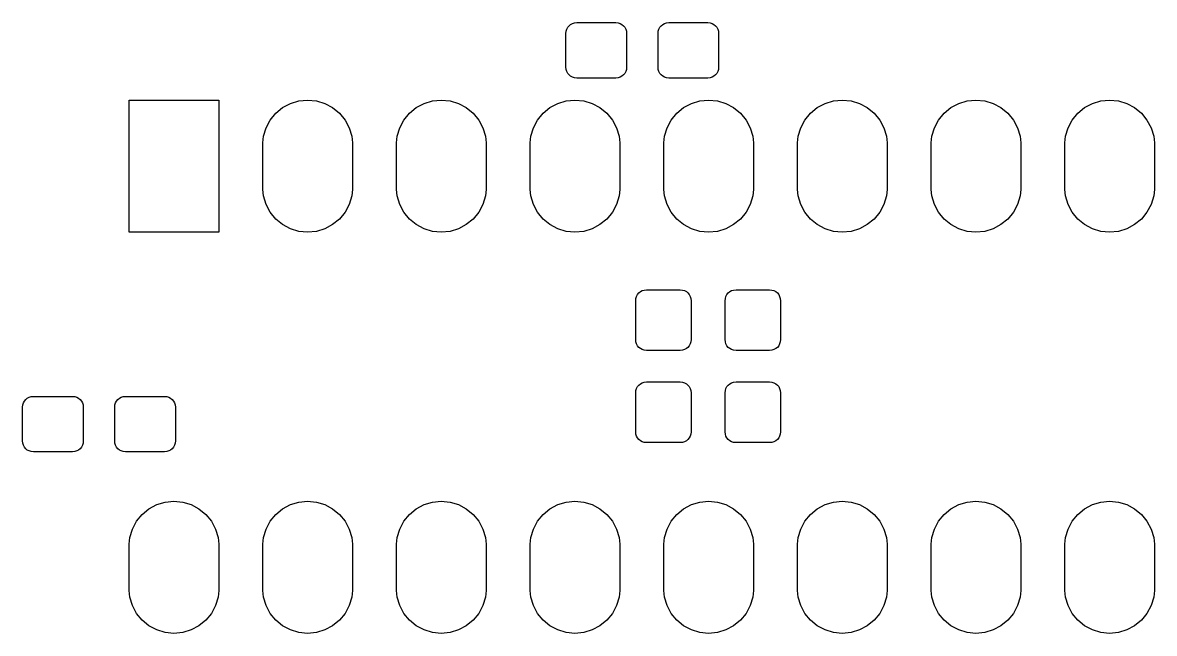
# Model space of a CAD drawing. Extents: x 48 to 169, y -131 to -49.
# Drawn here: x 109.42 to 130.93, y -130.88 to -119.27 of the extents above; entities that cross this region are included whole.
import ezdxf

# ---------------------------------------------------------------- set-up
doc = ezdxf.new("R2010")
doc.units = 0
doc.header["$MEASUREMENT"] = 0
doc.layers.add('BLACK', color=7, linetype='CONTINUOUS')

msp = doc.modelspace()

# ---------------------------------------------------------------- linework, layer by layer
at = {"layer": 'BLACK', "linetype": 'CONTINUOUS'}
for p, q in [((119.765, -119.398), (119.783, -119.363)), ((119.783, -119.363), (119.808, -119.333)), ((119.808, -119.333), (119.838, -119.308)), ((119.838, -119.308), (119.873, -119.29)), ((119.873, -119.29), (119.911, -119.278)), ((119.911, -119.278), (119.956, -119.274)), ((119.956, -119.274), (120.694, -119.274)), ((120.694, -119.274), (120.739, -119.278)), ((120.739, -119.278), (120.777, -119.29)), ((120.777, -119.29), (120.812, -119.308)), ((120.812, -119.308), (120.842, -119.333)), ((120.842, -119.333), (120.867, -119.363)), ((120.867, -119.363), (120.885, -119.398)), ((121.515, -119.398), (121.533, -119.363)), ((121.533, -119.363), (121.558, -119.333)), ((121.558, -119.333), (121.588, -119.308)), ((121.588, -119.308), (121.623, -119.29)), ((121.623, -119.29), (121.661, -119.278)), ((121.661, -119.278), (121.706, -119.274)), ((121.706, -119.274), (122.444, -119.274)), ((122.444, -119.274), (122.489, -119.278)), ((122.489, -119.278), (122.527, -119.29)), ((122.527, -119.29), (122.562, -119.308)), ((122.562, -119.308), (122.592, -119.333)), ((122.592, -119.333), (122.617, -119.363)), ((122.617, -119.363), (122.635, -119.398)), ((119.749, -119.481), (119.753, -119.436)), ((119.749, -120.119), (119.749, -119.481)), ((119.753, -119.436), (119.765, -119.398)), ((120.885, -119.398), (120.897, -119.436)), ((120.897, -119.436), (120.901, -119.481)), ((120.901, -119.481), (120.901, -120.119)), ((121.499, -119.481), (121.503, -119.436)), ((121.499, -120.119), (121.499, -119.481)), ((121.503, -119.436), (121.515, -119.398)), ((122.635, -119.398), (122.647, -119.436)), ((122.647, -119.436), (122.651, -119.481)), ((122.651, -119.481), (122.651, -120.119)), ((119.753, -120.164), (119.749, -120.119)), ((119.765, -120.202), (119.753, -120.164)), ((119.783, -120.237), (119.765, -120.202)), ((120.885, -120.202), (120.867, -120.237)), ((120.897, -120.164), (120.885, -120.202)), ((120.901, -120.119), (120.897, -120.164)), ((121.503, -120.164), (121.499, -120.119)), ((121.515, -120.202), (121.503, -120.164)), ((121.533, -120.237), (121.515, -120.202)), ((122.635, -120.202), (122.617, -120.237)), ((122.647, -120.164), (122.635, -120.202)), ((122.651, -120.119), (122.647, -120.164)), ((119.808, -120.267), (119.783, -120.237)), ((119.838, -120.292), (119.808, -120.267)), ((119.873, -120.31), (119.838, -120.292)), ((119.911, -120.322), (119.873, -120.31)), ((119.956, -120.326), (119.911, -120.322)), ((120.694, -120.326), (119.956, -120.326)), ((120.739, -120.322), (120.694, -120.326)), ((120.777, -120.31), (120.739, -120.322)), ((120.812, -120.292), (120.777, -120.31)), ((120.842, -120.267), (120.812, -120.292)), ((120.867, -120.237), (120.842, -120.267)), ((121.558, -120.267), (121.533, -120.237)), ((121.588, -120.292), (121.558, -120.267)), ((121.623, -120.31), (121.588, -120.292)), ((121.661, -120.322), (121.623, -120.31)), ((121.706, -120.326), (121.661, -120.322)), ((122.444, -120.326), (121.706, -120.326)), ((122.489, -120.322), (122.444, -120.326)), ((122.527, -120.31), (122.489, -120.322)), ((122.562, -120.292), (122.527, -120.31)), ((122.592, -120.267), (122.562, -120.292)), ((122.617, -120.237), (122.592, -120.267)), ((111.449, -123.251), (111.449, -120.749)), ((111.449, -120.749), (113.151, -120.749)), ((113.151, -120.749), (113.151, -123.251)), ((114.365, -120.889), (114.513, -120.81)), ((114.513, -120.81), (114.673, -120.761)), ((114.513, -120.81), (114.513, -120.81)), ((114.513, -120.81), (114.513, -120.81)), ((114.673, -120.761), (114.84, -120.745)), ((114.673, -120.761), (114.673, -120.761)), ((114.673, -120.761), (114.673, -120.761)), ((114.84, -120.745), (115.007, -120.761)), ((115.007, -120.761), (115.007, -120.761)), ((115.007, -120.761), (115.007, -120.761)), ((115.007, -120.761), (115.167, -120.81)), ((115.167, -120.81), (115.167, -120.81)), ((115.167, -120.81), (115.167, -120.81)), ((115.167, -120.81), (115.315, -120.889)), ((116.905, -120.889), (117.053, -120.81)), ((117.053, -120.81), (117.213, -120.761)), ((117.053, -120.81), (117.053, -120.81)), ((117.053, -120.81), (117.053, -120.81)), ((117.213, -120.761), (117.38, -120.745)), ((117.213, -120.761), (117.213, -120.761)), ((117.213, -120.761), (117.213, -120.761)), ((117.38, -120.745), (117.547, -120.761)), ((117.547, -120.761), (117.547, -120.761)), ((117.547, -120.761), (117.547, -120.761)), ((117.547, -120.761), (117.707, -120.81)), ((117.707, -120.81), (117.707, -120.81)), ((117.707, -120.81), (117.707, -120.81)), ((117.707, -120.81), (117.855, -120.889)), ((119.445, -120.889), (119.593, -120.81)), ((119.593, -120.81), (119.753, -120.761)), ((119.593, -120.81), (119.593, -120.81)), ((119.593, -120.81), (119.593, -120.81)), ((119.753, -120.761), (119.92, -120.745)), ((119.753, -120.761), (119.753, -120.761)), ((119.753, -120.761), (119.753, -120.761)), ((119.92, -120.745), (120.087, -120.761)), ((120.087, -120.761), (120.087, -120.761)), ((120.087, -120.761), (120.087, -120.761)), ((120.087, -120.761), (120.247, -120.81)), ((120.247, -120.81), (120.247, -120.81)), ((120.247, -120.81), (120.247, -120.81)), ((120.247, -120.81), (120.395, -120.889)), ((121.985, -120.889), (122.133, -120.81)), ((122.133, -120.81), (122.293, -120.761)), ((122.133, -120.81), (122.133, -120.81)), ((122.133, -120.81), (122.133, -120.81)), ((122.293, -120.761), (122.46, -120.745)), ((122.293, -120.761), (122.293, -120.761)), ((122.293, -120.761), (122.293, -120.761)), ((122.46, -120.745), (122.627, -120.761)), ((122.627, -120.761), (122.627, -120.761)), ((122.627, -120.761), (122.627, -120.761)), ((122.627, -120.761), (122.787, -120.81)), ((122.787, -120.81), (122.787, -120.81)), ((122.787, -120.81), (122.787, -120.81)), ((122.787, -120.81), (122.935, -120.889)), ((124.525, -120.889), (124.673, -120.81)), ((124.673, -120.81), (124.833, -120.761)), ((124.673, -120.81), (124.673, -120.81)), ((124.673, -120.81), (124.673, -120.81)), ((124.833, -120.761), (125, -120.745)), ((124.833, -120.761), (124.833, -120.761)), ((124.833, -120.761), (124.833, -120.761)), ((125, -120.745), (125.167, -120.761)), ((125.167, -120.761), (125.167, -120.761)), ((125.167, -120.761), (125.167, -120.761)), ((125.167, -120.761), (125.327, -120.81)), ((125.327, -120.81), (125.327, -120.81)), ((125.327, -120.81), (125.327, -120.81)), ((125.327, -120.81), (125.475, -120.889)), ((127.065, -120.889), (127.213, -120.81)), ((127.213, -120.81), (127.373, -120.761)), ((127.213, -120.81), (127.213, -120.81)), ((127.213, -120.81), (127.213, -120.81)), ((127.373, -120.761), (127.54, -120.745)), ((127.373, -120.761), (127.373, -120.761)), ((127.373, -120.761), (127.373, -120.761)), ((127.54, -120.745), (127.707, -120.761)), ((127.707, -120.761), (127.707, -120.761)), ((127.707, -120.761), (127.707, -120.761)), ((127.707, -120.761), (127.867, -120.81)), ((127.867, -120.81), (127.867, -120.81)), ((127.867, -120.81), (127.867, -120.81)), ((127.867, -120.81), (128.015, -120.889)), ((129.605, -120.889), (129.753, -120.81)), ((129.753, -120.81), (129.913, -120.761)), ((129.753, -120.81), (129.753, -120.81)), ((129.753, -120.81), (129.753, -120.81)), ((129.913, -120.761), (130.08, -120.745)), ((129.913, -120.761), (129.913, -120.761)), ((129.913, -120.761), (129.913, -120.761)), ((130.08, -120.745), (130.247, -120.761)), ((130.247, -120.761), (130.247, -120.761)), ((130.247, -120.761), (130.247, -120.761)), ((130.247, -120.761), (130.407, -120.81)), ((130.407, -120.81), (130.407, -120.81)), ((130.407, -120.81), (130.407, -120.81)), ((130.407, -120.81), (130.555, -120.889)), ((114.129, -121.125), (114.235, -120.995)), ((114.235, -120.995), (114.365, -120.889)), ((115.315, -120.889), (115.445, -120.995)), ((115.445, -120.995), (115.551, -121.125)), ((116.669, -121.125), (116.775, -120.995)), ((116.775, -120.995), (116.905, -120.889)), ((117.855, -120.889), (117.985, -120.995)), ((117.985, -120.995), (118.091, -121.125)), ((119.209, -121.125), (119.315, -120.995)), ((119.315, -120.995), (119.445, -120.889)), ((120.395, -120.889), (120.525, -120.995)), ((120.525, -120.995), (120.631, -121.125)), ((121.749, -121.125), (121.855, -120.995)), ((121.855, -120.995), (121.985, -120.889)), ((122.935, -120.889), (123.065, -120.995)), ((123.065, -120.995), (123.171, -121.125)), ((124.289, -121.125), (124.395, -120.995)), ((124.395, -120.995), (124.525, -120.889)), ((125.475, -120.889), (125.605, -120.995)), ((125.605, -120.995), (125.711, -121.125)), ((126.829, -121.125), (126.935, -120.995)), ((126.935, -120.995), (127.065, -120.889)), ((128.015, -120.889), (128.145, -120.995)), ((128.145, -120.995), (128.251, -121.125)), ((129.369, -121.125), (129.475, -120.995)), ((129.475, -120.995), (129.605, -120.889)), ((130.555, -120.889), (130.685, -120.995)), ((130.685, -120.995), (130.791, -121.125)), ((114.001, -121.433), (114.05, -121.273)), ((114.05, -121.273), (114.129, -121.125)), ((115.551, -121.125), (115.63, -121.273)), ((115.63, -121.273), (115.63, -121.273)), ((115.63, -121.273), (115.63, -121.273)), ((115.63, -121.273), (115.679, -121.433)), ((116.541, -121.433), (116.59, -121.273)), ((116.59, -121.273), (116.669, -121.125)), ((118.091, -121.125), (118.17, -121.273)), ((118.17, -121.273), (118.17, -121.273)), ((118.17, -121.273), (118.17, -121.273)), ((118.17, -121.273), (118.219, -121.433)), ((119.081, -121.433), (119.13, -121.273)), ((119.13, -121.273), (119.209, -121.125)), ((120.631, -121.125), (120.71, -121.273)), ((120.71, -121.273), (120.71, -121.273)), ((120.71, -121.273), (120.71, -121.273)), ((120.71, -121.273), (120.759, -121.433)), ((121.621, -121.433), (121.67, -121.273)), ((121.67, -121.273), (121.749, -121.125)), ((123.171, -121.125), (123.25, -121.273)), ((123.25, -121.273), (123.25, -121.273)), ((123.25, -121.273), (123.25, -121.273)), ((123.25, -121.273), (123.299, -121.433)), ((124.161, -121.433), (124.21, -121.273)), ((124.21, -121.273), (124.289, -121.125)), ((125.711, -121.125), (125.79, -121.273)), ((125.79, -121.273), (125.79, -121.273)), ((125.79, -121.273), (125.79, -121.273)), ((125.79, -121.273), (125.839, -121.433)), ((126.701, -121.433), (126.75, -121.273)), ((126.75, -121.273), (126.829, -121.125)), ((128.251, -121.125), (128.33, -121.273)), ((128.33, -121.273), (128.33, -121.273)), ((128.33, -121.273), (128.33, -121.273)), ((128.33, -121.273), (128.379, -121.433)), ((129.241, -121.433), (129.29, -121.273)), ((129.29, -121.273), (129.369, -121.125)), ((130.791, -121.125), (130.87, -121.273)), ((130.87, -121.273), (130.87, -121.273)), ((130.87, -121.273), (130.87, -121.273)), ((130.87, -121.273), (130.919, -121.433)), ((113.989, -121.558), (114.001, -121.433)), ((115.679, -121.433), (115.679, -121.433)), ((115.679, -121.433), (115.679, -121.433)), ((115.679, -121.433), (115.691, -121.558)), ((116.529, -121.558), (116.541, -121.433)), ((118.219, -121.433), (118.219, -121.433)), ((118.219, -121.433), (118.219, -121.433)), ((118.219, -121.433), (118.231, -121.558)), ((119.069, -121.558), (119.081, -121.433)), ((120.759, -121.433), (120.759, -121.433)), ((120.759, -121.433), (120.759, -121.433)), ((120.759, -121.433), (120.771, -121.558)), ((121.609, -121.558), (121.621, -121.433)), ((123.299, -121.433), (123.299, -121.433)), ((123.299, -121.433), (123.299, -121.433)), ((123.299, -121.433), (123.311, -121.558)), ((124.149, -121.558), (124.161, -121.433)), ((125.839, -121.433), (125.839, -121.433)), ((125.839, -121.433), (125.839, -121.433)), ((125.839, -121.433), (125.851, -121.558)), ((126.689, -121.558), (126.701, -121.433)), ((128.379, -121.433), (128.379, -121.433)), ((128.379, -121.433), (128.379, -121.433)), ((128.379, -121.433), (128.391, -121.558)), ((129.229, -121.558), (129.241, -121.433)), ((130.919, -121.433), (130.919, -121.433)), ((130.919, -121.433), (130.919, -121.433)), ((130.919, -121.433), (130.931, -121.558)), ((113.989, -122.442), (113.989, -121.558)), ((115.691, -121.558), (115.691, -122.442)), ((116.529, -122.442), (116.529, -121.558)), ((118.231, -121.558), (118.231, -122.442)), ((119.069, -122.442), (119.069, -121.558)), ((120.771, -121.558), (120.771, -122.442)), ((121.609, -122.442), (121.609, -121.558)), ((123.311, -121.558), (123.311, -122.442)), ((124.149, -122.442), (124.149, -121.558)), ((125.851, -121.558), (125.851, -122.442)), ((126.689, -122.442), (126.689, -121.558)), ((128.391, -121.558), (128.391, -122.442)), ((129.229, -122.442), (129.229, -121.558)), ((130.931, -121.558), (130.931, -122.442)), ((114.001, -122.567), (113.989, -122.442)), ((114.05, -122.727), (114.001, -122.567)), ((114.001, -122.567), (114.001, -122.567)), ((114.001, -122.567), (114.001, -122.567)), ((114.001, -122.567), (114.001, -122.567)), ((115.679, -122.567), (115.63, -122.727)), ((115.691, -122.442), (115.679, -122.567)), ((116.541, -122.567), (116.529, -122.442)), ((116.59, -122.727), (116.541, -122.567)), ((116.541, -122.567), (116.541, -122.567)), ((116.541, -122.567), (116.541, -122.567)), ((116.541, -122.567), (116.541, -122.567)), ((118.219, -122.567), (118.17, -122.727)), ((118.231, -122.442), (118.219, -122.567)), ((119.081, -122.567), (119.069, -122.442)), ((119.13, -122.727), (119.081, -122.567)), ((119.081, -122.567), (119.081, -122.567)), ((119.081, -122.567), (119.081, -122.567)), ((119.081, -122.567), (119.081, -122.567)), ((120.759, -122.567), (120.71, -122.727)), ((120.771, -122.442), (120.759, -122.567)), ((121.621, -122.567), (121.609, -122.442)), ((121.67, -122.727), (121.621, -122.567)), ((121.621, -122.567), (121.621, -122.567)), ((121.621, -122.567), (121.621, -122.567)), ((121.621, -122.567), (121.621, -122.567)), ((123.299, -122.567), (123.25, -122.727)), ((123.311, -122.442), (123.299, -122.567)), ((124.161, -122.567), (124.149, -122.442)), ((124.21, -122.727), (124.161, -122.567)), ((124.161, -122.567), (124.161, -122.567)), ((124.161, -122.567), (124.161, -122.567)), ((124.161, -122.567), (124.161, -122.567)), ((125.839, -122.567), (125.79, -122.727)), ((125.851, -122.442), (125.839, -122.567)), ((126.701, -122.567), (126.689, -122.442)), ((126.75, -122.727), (126.701, -122.567)), ((126.701, -122.567), (126.701, -122.567)), ((126.701, -122.567), (126.701, -122.567)), ((126.701, -122.567), (126.701, -122.567)), ((128.379, -122.567), (128.33, -122.727)), ((128.391, -122.442), (128.379, -122.567)), ((129.241, -122.567), (129.229, -122.442)), ((129.29, -122.727), (129.241, -122.567)), ((129.241, -122.567), (129.241, -122.567)), ((129.241, -122.567), (129.241, -122.567)), ((129.241, -122.567), (129.241, -122.567)), ((130.919, -122.567), (130.87, -122.727)), ((130.931, -122.442), (130.919, -122.567)), ((114.129, -122.875), (114.05, -122.727)), ((115.63, -122.727), (115.551, -122.875)), ((116.669, -122.875), (116.59, -122.727)), ((118.17, -122.727), (118.091, -122.875)), ((119.209, -122.875), (119.13, -122.727)), ((120.71, -122.727), (120.631, -122.875)), ((121.749, -122.875), (121.67, -122.727)), ((123.25, -122.727), (123.171, -122.875)), ((124.289, -122.875), (124.21, -122.727)), ((125.79, -122.727), (125.711, -122.875)), ((126.829, -122.875), (126.75, -122.727)), ((128.33, -122.727), (128.251, -122.875)), ((129.369, -122.875), (129.29, -122.727)), ((130.87, -122.727), (130.791, -122.875)), ((114.235, -123.005), (114.129, -122.875)), ((114.365, -123.111), (114.235, -123.005)), ((115.445, -123.005), (115.315, -123.111)), ((115.551, -122.875), (115.445, -123.005)), ((116.775, -123.005), (116.669, -122.875)), ((116.905, -123.111), (116.775, -123.005)), ((117.985, -123.005), (117.855, -123.111)), ((118.091, -122.875), (117.985, -123.005)), ((119.315, -123.005), (119.209, -122.875)), ((119.445, -123.111), (119.315, -123.005)), ((120.525, -123.005), (120.395, -123.111)), ((120.631, -122.875), (120.525, -123.005)), ((121.855, -123.005), (121.749, -122.875)), ((121.985, -123.111), (121.855, -123.005)), ((123.065, -123.005), (122.935, -123.111)), ((123.171, -122.875), (123.065, -123.005)), ((124.395, -123.005), (124.289, -122.875)), ((124.525, -123.111), (124.395, -123.005)), ((125.605, -123.005), (125.475, -123.111)), ((125.711, -122.875), (125.605, -123.005)), ((126.935, -123.005), (126.829, -122.875)), ((127.065, -123.111), (126.935, -123.005)), ((128.145, -123.005), (128.015, -123.111)), ((128.251, -122.875), (128.145, -123.005)), ((129.475, -123.005), (129.369, -122.875)), ((129.605, -123.111), (129.475, -123.005)), ((130.685, -123.005), (130.555, -123.111)), ((130.791, -122.875), (130.685, -123.005)), ((114.513, -123.19), (114.365, -123.111)), ((114.673, -123.239), (114.513, -123.19)), ((114.513, -123.19), (114.513, -123.19)), ((114.513, -123.19), (114.513, -123.19)), ((115.167, -123.19), (115.007, -123.239)), ((115.315, -123.111), (115.167, -123.19)), ((115.167, -123.19), (115.167, -123.19)), ((115.167, -123.19), (115.167, -123.19)), ((117.053, -123.19), (116.905, -123.111)), ((117.213, -123.239), (117.053, -123.19)), ((117.053, -123.19), (117.053, -123.19)), ((117.053, -123.19), (117.053, -123.19)), ((117.707, -123.19), (117.547, -123.239)), ((117.855, -123.111), (117.707, -123.19)), ((117.707, -123.19), (117.707, -123.19)), ((117.707, -123.19), (117.707, -123.19)), ((119.593, -123.19), (119.445, -123.111)), ((119.753, -123.239), (119.593, -123.19)), ((119.593, -123.19), (119.593, -123.19)), ((119.593, -123.19), (119.593, -123.19)), ((120.247, -123.19), (120.087, -123.239)), ((120.395, -123.111), (120.247, -123.19)), ((120.247, -123.19), (120.247, -123.19)), ((120.247, -123.19), (120.247, -123.19)), ((122.133, -123.19), (121.985, -123.111)), ((122.293, -123.239), (122.133, -123.19)), ((122.133, -123.19), (122.133, -123.19)), ((122.133, -123.19), (122.133, -123.19)), ((122.787, -123.19), (122.627, -123.239)), ((122.935, -123.111), (122.787, -123.19)), ((122.787, -123.19), (122.787, -123.19)), ((122.787, -123.19), (122.787, -123.19)), ((124.673, -123.19), (124.525, -123.111)), ((124.833, -123.239), (124.673, -123.19)), ((124.673, -123.19), (124.673, -123.19)), ((124.673, -123.19), (124.673, -123.19)), ((125.327, -123.19), (125.167, -123.239)), ((125.475, -123.111), (125.327, -123.19)), ((125.327, -123.19), (125.327, -123.19)), ((125.327, -123.19), (125.327, -123.19)), ((127.213, -123.19), (127.065, -123.111)), ((127.373, -123.239), (127.213, -123.19)), ((127.213, -123.19), (127.213, -123.19)), ((127.213, -123.19), (127.213, -123.19)), ((127.867, -123.19), (127.707, -123.239)), ((128.015, -123.111), (127.867, -123.19)), ((127.867, -123.19), (127.867, -123.19)), ((127.867, -123.19), (127.867, -123.19)), ((129.753, -123.19), (129.605, -123.111)), ((129.913, -123.239), (129.753, -123.19)), ((129.753, -123.19), (129.753, -123.19)), ((129.753, -123.19), (129.753, -123.19)), ((130.407, -123.19), (130.247, -123.239)), ((130.555, -123.111), (130.407, -123.19)), ((130.407, -123.19), (130.407, -123.19)), ((130.407, -123.19), (130.407, -123.19)), ((113.151, -123.251), (111.449, -123.251)), ((114.84, -123.255), (114.673, -123.239)), ((114.673, -123.239), (114.673, -123.239)), ((114.673, -123.239), (114.673, -123.239)), ((115.007, -123.239), (114.84, -123.255)), ((115.007, -123.239), (115.007, -123.239)), ((115.007, -123.239), (115.007, -123.239)), ((117.38, -123.255), (117.213, -123.239)), ((117.213, -123.239), (117.213, -123.239)), ((117.213, -123.239), (117.213, -123.239)), ((117.547, -123.239), (117.38, -123.255)), ((117.547, -123.239), (117.547, -123.239)), ((117.547, -123.239), (117.547, -123.239)), ((119.92, -123.255), (119.753, -123.239)), ((119.753, -123.239), (119.753, -123.239)), ((119.753, -123.239), (119.753, -123.239)), ((120.087, -123.239), (119.92, -123.255)), ((120.087, -123.239), (120.087, -123.239)), ((120.087, -123.239), (120.087, -123.239)), ((122.46, -123.255), (122.293, -123.239)), ((122.293, -123.239), (122.293, -123.239)), ((122.293, -123.239), (122.293, -123.239)), ((122.627, -123.239), (122.46, -123.255)), ((122.627, -123.239), (122.627, -123.239)), ((122.627, -123.239), (122.627, -123.239)), ((125, -123.255), (124.833, -123.239)), ((124.833, -123.239), (124.833, -123.239)), ((124.833, -123.239), (124.833, -123.239)), ((125.167, -123.239), (125, -123.255)), ((125.167, -123.239), (125.167, -123.239)), ((125.167, -123.239), (125.167, -123.239)), ((127.54, -123.255), (127.373, -123.239)), ((127.373, -123.239), (127.373, -123.239)), ((127.373, -123.239), (127.373, -123.239)), ((127.707, -123.239), (127.54, -123.255)), ((127.707, -123.239), (127.707, -123.239)), ((127.707, -123.239), (127.707, -123.239)), ((130.08, -123.255), (129.913, -123.239)), ((129.913, -123.239), (129.913, -123.239)), ((129.913, -123.239), (129.913, -123.239)), ((130.247, -123.239), (130.08, -123.255)), ((130.247, -123.239), (130.247, -123.239)), ((130.247, -123.239), (130.247, -123.239)), ((121.074, -124.556), (121.078, -124.511)), ((121.078, -124.511), (121.09, -124.473)), ((121.09, -124.473), (121.108, -124.438)), ((121.108, -124.438), (121.133, -124.408)), ((121.133, -124.408), (121.163, -124.383)), ((121.163, -124.383), (121.198, -124.365)), ((121.198, -124.365), (121.236, -124.353)), ((121.236, -124.353), (121.281, -124.349)), ((121.281, -124.349), (121.919, -124.349)), ((121.919, -124.349), (121.964, -124.353)), ((121.964, -124.353), (122.002, -124.365)), ((122.002, -124.365), (122.037, -124.383)), ((122.037, -124.383), (122.067, -124.408)), ((122.067, -124.408), (122.092, -124.438)), ((122.092, -124.438), (122.11, -124.473)), ((122.11, -124.473), (122.122, -124.511)), ((122.122, -124.511), (122.126, -124.556)), ((122.774, -124.556), (122.778, -124.511)), ((122.778, -124.511), (122.79, -124.473)), ((122.79, -124.473), (122.808, -124.438)), ((122.808, -124.438), (122.833, -124.408)), ((122.833, -124.408), (122.863, -124.383)), ((122.863, -124.383), (122.898, -124.365)), ((122.898, -124.365), (122.936, -124.353)), ((122.936, -124.353), (122.981, -124.349)), ((122.981, -124.349), (123.619, -124.349)), ((123.619, -124.349), (123.664, -124.353)), ((123.664, -124.353), (123.702, -124.365)), ((123.702, -124.365), (123.737, -124.383)), ((123.737, -124.383), (123.767, -124.408)), ((123.767, -124.408), (123.792, -124.438)), ((123.792, -124.438), (123.81, -124.473)), ((123.81, -124.473), (123.822, -124.511)), ((123.822, -124.511), (123.826, -124.556)), ((121.074, -125.294), (121.074, -124.556)), ((122.126, -124.556), (122.126, -125.294)), ((122.774, -125.294), (122.774, -124.556)), ((123.826, -124.556), (123.826, -125.294)), ((121.078, -125.339), (121.074, -125.294)), ((121.09, -125.377), (121.078, -125.339)), ((121.108, -125.412), (121.09, -125.377)), ((122.11, -125.377), (122.092, -125.412)), ((122.122, -125.339), (122.11, -125.377)), ((122.126, -125.294), (122.122, -125.339)), ((122.778, -125.339), (122.774, -125.294)), ((122.79, -125.377), (122.778, -125.339)), ((122.808, -125.412), (122.79, -125.377)), ((123.81, -125.377), (123.792, -125.412)), ((123.822, -125.339), (123.81, -125.377)), ((123.826, -125.294), (123.822, -125.339)), ((121.133, -125.442), (121.108, -125.412)), ((121.163, -125.467), (121.133, -125.442)), ((121.198, -125.485), (121.163, -125.467)), ((121.236, -125.497), (121.198, -125.485)), ((121.281, -125.501), (121.236, -125.497)), ((121.919, -125.501), (121.281, -125.501)), ((121.964, -125.497), (121.919, -125.501)), ((122.002, -125.485), (121.964, -125.497)), ((122.037, -125.467), (122.002, -125.485)), ((122.067, -125.442), (122.037, -125.467)), ((122.092, -125.412), (122.067, -125.442)), ((122.833, -125.442), (122.808, -125.412)), ((122.863, -125.467), (122.833, -125.442)), ((122.898, -125.485), (122.863, -125.467)), ((122.936, -125.497), (122.898, -125.485)), ((122.981, -125.501), (122.936, -125.497)), ((123.619, -125.501), (122.981, -125.501)), ((123.664, -125.497), (123.619, -125.501)), ((123.702, -125.485), (123.664, -125.497)), ((123.737, -125.467), (123.702, -125.485)), ((123.767, -125.442), (123.737, -125.467)), ((123.792, -125.412), (123.767, -125.442)), ((121.078, -126.261), (121.09, -126.223)), ((121.09, -126.223), (121.108, -126.188)), ((121.108, -126.188), (121.133, -126.158)), ((121.133, -126.158), (121.163, -126.133)), ((121.163, -126.133), (121.198, -126.115)), ((121.198, -126.115), (121.236, -126.103)), ((121.236, -126.103), (121.281, -126.099)), ((121.281, -126.099), (121.919, -126.099)), ((121.919, -126.099), (121.964, -126.103)), ((121.964, -126.103), (122.002, -126.115)), ((122.002, -126.115), (122.037, -126.133)), ((122.037, -126.133), (122.067, -126.158)), ((122.067, -126.158), (122.092, -126.188)), ((122.092, -126.188), (122.11, -126.223)), ((122.11, -126.223), (122.122, -126.261)), ((122.778, -126.261), (122.79, -126.223)), ((122.79, -126.223), (122.808, -126.188)), ((122.808, -126.188), (122.833, -126.158)), ((122.833, -126.158), (122.863, -126.133)), ((122.863, -126.133), (122.898, -126.115)), ((122.898, -126.115), (122.936, -126.103)), ((122.936, -126.103), (122.981, -126.099)), ((122.981, -126.099), (123.619, -126.099)), ((123.619, -126.099), (123.664, -126.103)), ((123.664, -126.103), (123.702, -126.115)), ((123.702, -126.115), (123.737, -126.133)), ((123.737, -126.133), (123.767, -126.158)), ((123.767, -126.158), (123.792, -126.188)), ((123.792, -126.188), (123.81, -126.223)), ((123.81, -126.223), (123.822, -126.261)), ((109.458, -126.463), (109.483, -126.433)), ((109.483, -126.433), (109.513, -126.408)), ((109.513, -126.408), (109.548, -126.39)), ((109.548, -126.39), (109.586, -126.378)), ((109.586, -126.378), (109.631, -126.374)), ((109.631, -126.374), (110.369, -126.374)), ((110.369, -126.374), (110.414, -126.378)), ((110.414, -126.378), (110.452, -126.39)), ((110.452, -126.39), (110.487, -126.408)), ((110.487, -126.408), (110.517, -126.433)), ((110.517, -126.433), (110.542, -126.463)), ((111.208, -126.463), (111.233, -126.433)), ((111.233, -126.433), (111.263, -126.408)), ((111.263, -126.408), (111.298, -126.39)), ((111.298, -126.39), (111.336, -126.378)), ((111.336, -126.378), (111.381, -126.374)), ((111.381, -126.374), (112.119, -126.374)), ((112.119, -126.374), (112.164, -126.378)), ((112.164, -126.378), (112.202, -126.39)), ((112.202, -126.39), (112.237, -126.408)), ((112.237, -126.408), (112.267, -126.433)), ((112.267, -126.433), (112.292, -126.463)), ((121.074, -126.306), (121.078, -126.261)), ((121.074, -127.044), (121.074, -126.306)), ((122.122, -126.261), (122.126, -126.306)), ((122.126, -126.306), (122.126, -127.044)), ((122.774, -126.306), (122.778, -126.261)), ((122.774, -127.044), (122.774, -126.306)), ((123.822, -126.261), (123.826, -126.306)), ((123.826, -126.306), (123.826, -127.044)), ((109.424, -126.581), (109.428, -126.536)), ((109.424, -127.219), (109.424, -126.581)), ((109.428, -126.536), (109.44, -126.498)), ((109.44, -126.498), (109.458, -126.463)), ((110.542, -126.463), (110.56, -126.498)), ((110.56, -126.498), (110.572, -126.536)), ((110.572, -126.536), (110.576, -126.581)), ((110.576, -126.581), (110.576, -127.219)), ((111.174, -126.581), (111.178, -126.536)), ((111.174, -127.219), (111.174, -126.581)), ((111.178, -126.536), (111.19, -126.498)), ((111.19, -126.498), (111.208, -126.463)), ((112.292, -126.463), (112.31, -126.498)), ((112.31, -126.498), (112.322, -126.536)), ((112.322, -126.536), (112.326, -126.581)), ((112.326, -126.581), (112.326, -127.219)), ((121.078, -127.089), (121.074, -127.044)), ((121.09, -127.127), (121.078, -127.089)), ((122.122, -127.089), (122.11, -127.127)), ((122.126, -127.044), (122.122, -127.089)), ((122.778, -127.089), (122.774, -127.044)), ((122.79, -127.127), (122.778, -127.089)), ((123.822, -127.089), (123.81, -127.127)), ((123.826, -127.044), (123.822, -127.089)), ((109.428, -127.264), (109.424, -127.219)), ((109.44, -127.302), (109.428, -127.264)), ((109.458, -127.337), (109.44, -127.302)), ((110.56, -127.302), (110.542, -127.337)), ((110.572, -127.264), (110.56, -127.302)), ((110.576, -127.219), (110.572, -127.264)), ((111.178, -127.264), (111.174, -127.219)), ((111.19, -127.302), (111.178, -127.264)), ((111.208, -127.337), (111.19, -127.302)), ((112.31, -127.302), (112.292, -127.337)), ((112.322, -127.264), (112.31, -127.302)), ((112.326, -127.219), (112.322, -127.264)), ((121.108, -127.162), (121.09, -127.127)), ((121.133, -127.192), (121.108, -127.162)), ((121.163, -127.217), (121.133, -127.192)), ((121.198, -127.235), (121.163, -127.217)), ((121.236, -127.247), (121.198, -127.235)), ((121.281, -127.251), (121.236, -127.247)), ((121.919, -127.251), (121.281, -127.251)), ((121.964, -127.247), (121.919, -127.251)), ((122.002, -127.235), (121.964, -127.247)), ((122.037, -127.217), (122.002, -127.235)), ((122.067, -127.192), (122.037, -127.217)), ((122.092, -127.162), (122.067, -127.192)), ((122.11, -127.127), (122.092, -127.162)), ((122.808, -127.162), (122.79, -127.127)), ((122.833, -127.192), (122.808, -127.162)), ((122.863, -127.217), (122.833, -127.192)), ((122.898, -127.235), (122.863, -127.217)), ((122.936, -127.247), (122.898, -127.235)), ((122.981, -127.251), (122.936, -127.247)), ((123.619, -127.251), (122.981, -127.251)), ((123.664, -127.247), (123.619, -127.251)), ((123.702, -127.235), (123.664, -127.247)), ((123.737, -127.217), (123.702, -127.235)), ((123.767, -127.192), (123.737, -127.217)), ((123.792, -127.162), (123.767, -127.192)), ((123.81, -127.127), (123.792, -127.162)), ((109.483, -127.367), (109.458, -127.337)), ((109.513, -127.392), (109.483, -127.367)), ((109.548, -127.41), (109.513, -127.392)), ((109.586, -127.422), (109.548, -127.41)), ((109.631, -127.426), (109.586, -127.422)), ((110.369, -127.426), (109.631, -127.426)), ((110.414, -127.422), (110.369, -127.426)), ((110.452, -127.41), (110.414, -127.422)), ((110.487, -127.392), (110.452, -127.41)), ((110.517, -127.367), (110.487, -127.392)), ((110.542, -127.337), (110.517, -127.367)), ((111.233, -127.367), (111.208, -127.337)), ((111.263, -127.392), (111.233, -127.367)), ((111.298, -127.41), (111.263, -127.392)), ((111.336, -127.422), (111.298, -127.41)), ((111.381, -127.426), (111.336, -127.422)), ((112.119, -127.426), (111.381, -127.426)), ((112.164, -127.422), (112.119, -127.426)), ((112.202, -127.41), (112.164, -127.422)), ((112.237, -127.392), (112.202, -127.41)), ((112.267, -127.367), (112.237, -127.392)), ((112.292, -127.337), (112.267, -127.367)), ((111.973, -128.43), (112.133, -128.381)), ((112.133, -128.381), (112.3, -128.365)), ((112.133, -128.381), (112.133, -128.381)), ((112.133, -128.381), (112.133, -128.381)), ((112.3, -128.365), (112.467, -128.381)), ((112.467, -128.381), (112.467, -128.381)), ((112.467, -128.381), (112.467, -128.381)), ((112.467, -128.381), (112.627, -128.43)), ((114.513, -128.43), (114.673, -128.381)), ((114.673, -128.381), (114.84, -128.365)), ((114.673, -128.381), (114.673, -128.381)), ((114.673, -128.381), (114.673, -128.381)), ((114.84, -128.365), (115.007, -128.381)), ((115.007, -128.381), (115.007, -128.381)), ((115.007, -128.381), (115.007, -128.381)), ((115.007, -128.381), (115.167, -128.43)), ((117.053, -128.43), (117.213, -128.381)), ((117.213, -128.381), (117.38, -128.365)), ((117.213, -128.381), (117.213, -128.381)), ((117.213, -128.381), (117.213, -128.381)), ((117.38, -128.365), (117.547, -128.381)), ((117.547, -128.381), (117.547, -128.381)), ((117.547, -128.381), (117.547, -128.381)), ((117.547, -128.381), (117.707, -128.43)), ((119.593, -128.43), (119.753, -128.381)), ((119.753, -128.381), (119.92, -128.365)), ((119.753, -128.381), (119.753, -128.381)), ((119.753, -128.381), (119.753, -128.381)), ((119.92, -128.365), (120.087, -128.381)), ((120.087, -128.381), (120.087, -128.381)), ((120.087, -128.381), (120.087, -128.381)), ((120.087, -128.381), (120.247, -128.43)), ((122.133, -128.43), (122.293, -128.381)), ((122.293, -128.381), (122.46, -128.365)), ((122.293, -128.381), (122.293, -128.381)), ((122.293, -128.381), (122.293, -128.381)), ((122.46, -128.365), (122.627, -128.381)), ((122.627, -128.381), (122.627, -128.381)), ((122.627, -128.381), (122.627, -128.381)), ((122.627, -128.381), (122.787, -128.43)), ((124.673, -128.43), (124.833, -128.381)), ((124.833, -128.381), (125, -128.365)), ((124.833, -128.381), (124.833, -128.381)), ((124.833, -128.381), (124.833, -128.381)), ((125, -128.365), (125.167, -128.381)), ((125.167, -128.381), (125.167, -128.381)), ((125.167, -128.381), (125.167, -128.381)), ((125.167, -128.381), (125.327, -128.43)), ((127.213, -128.43), (127.373, -128.381)), ((127.373, -128.381), (127.54, -128.365)), ((127.373, -128.381), (127.373, -128.381)), ((127.373, -128.381), (127.373, -128.381)), ((127.54, -128.365), (127.707, -128.381)), ((127.707, -128.381), (127.707, -128.381)), ((127.707, -128.381), (127.707, -128.381)), ((127.707, -128.381), (127.867, -128.43)), ((129.753, -128.43), (129.913, -128.381)), ((129.913, -128.381), (130.08, -128.365)), ((129.913, -128.381), (129.913, -128.381)), ((129.913, -128.381), (129.913, -128.381)), ((130.08, -128.365), (130.247, -128.381)), ((130.247, -128.381), (130.247, -128.381)), ((130.247, -128.381), (130.247, -128.381)), ((130.247, -128.381), (130.407, -128.43)), ((111.695, -128.615), (111.825, -128.509)), ((111.825, -128.509), (111.973, -128.43)), ((111.973, -128.43), (111.973, -128.43)), ((111.973, -128.43), (111.973, -128.43)), ((112.627, -128.43), (112.627, -128.43)), ((112.627, -128.43), (112.627, -128.43)), ((112.627, -128.43), (112.775, -128.509)), ((112.775, -128.509), (112.905, -128.615)), ((114.235, -128.615), (114.365, -128.509)), ((114.365, -128.509), (114.513, -128.43)), ((114.513, -128.43), (114.513, -128.43)), ((114.513, -128.43), (114.513, -128.43)), ((115.167, -128.43), (115.167, -128.43)), ((115.167, -128.43), (115.167, -128.43)), ((115.167, -128.43), (115.315, -128.509)), ((115.315, -128.509), (115.445, -128.615)), ((116.775, -128.615), (116.905, -128.509)), ((116.905, -128.509), (117.053, -128.43)), ((117.053, -128.43), (117.053, -128.43)), ((117.053, -128.43), (117.053, -128.43)), ((117.707, -128.43), (117.707, -128.43)), ((117.707, -128.43), (117.707, -128.43)), ((117.707, -128.43), (117.855, -128.509)), ((117.855, -128.509), (117.985, -128.615)), ((119.315, -128.615), (119.445, -128.509)), ((119.445, -128.509), (119.593, -128.43)), ((119.593, -128.43), (119.593, -128.43)), ((119.593, -128.43), (119.593, -128.43)), ((120.247, -128.43), (120.247, -128.43)), ((120.247, -128.43), (120.247, -128.43)), ((120.247, -128.43), (120.395, -128.509)), ((120.395, -128.509), (120.525, -128.615)), ((121.855, -128.615), (121.985, -128.509)), ((121.985, -128.509), (122.133, -128.43)), ((122.133, -128.43), (122.133, -128.43)), ((122.133, -128.43), (122.133, -128.43)), ((122.787, -128.43), (122.787, -128.43)), ((122.787, -128.43), (122.787, -128.43)), ((122.787, -128.43), (122.935, -128.509)), ((122.935, -128.509), (123.065, -128.615)), ((124.395, -128.615), (124.525, -128.509)), ((124.525, -128.509), (124.673, -128.43)), ((124.673, -128.43), (124.673, -128.43)), ((124.673, -128.43), (124.673, -128.43)), ((125.327, -128.43), (125.327, -128.43)), ((125.327, -128.43), (125.327, -128.43)), ((125.327, -128.43), (125.475, -128.509)), ((125.475, -128.509), (125.605, -128.615)), ((126.935, -128.615), (127.065, -128.509)), ((127.065, -128.509), (127.213, -128.43)), ((127.213, -128.43), (127.213, -128.43)), ((127.213, -128.43), (127.213, -128.43)), ((127.867, -128.43), (127.867, -128.43)), ((127.867, -128.43), (127.867, -128.43)), ((127.867, -128.43), (128.015, -128.509)), ((128.015, -128.509), (128.145, -128.615)), ((129.475, -128.615), (129.605, -128.509)), ((129.605, -128.509), (129.753, -128.43)), ((129.753, -128.43), (129.753, -128.43)), ((129.753, -128.43), (129.753, -128.43)), ((130.407, -128.43), (130.407, -128.43)), ((130.407, -128.43), (130.407, -128.43)), ((130.407, -128.43), (130.555, -128.509)), ((130.555, -128.509), (130.685, -128.615)), ((111.51, -128.893), (111.589, -128.745)), ((111.589, -128.745), (111.695, -128.615)), ((112.905, -128.615), (113.011, -128.745)), ((113.011, -128.745), (113.09, -128.893)), ((114.05, -128.893), (114.129, -128.745)), ((114.129, -128.745), (114.235, -128.615)), ((115.445, -128.615), (115.551, -128.745)), ((115.551, -128.745), (115.63, -128.893)), ((116.59, -128.893), (116.669, -128.745)), ((116.669, -128.745), (116.775, -128.615)), ((117.985, -128.615), (118.091, -128.745)), ((118.091, -128.745), (118.17, -128.893)), ((119.13, -128.893), (119.209, -128.745)), ((119.209, -128.745), (119.315, -128.615)), ((120.525, -128.615), (120.631, -128.745)), ((120.631, -128.745), (120.71, -128.893)), ((121.67, -128.893), (121.749, -128.745)), ((121.749, -128.745), (121.855, -128.615)), ((123.065, -128.615), (123.171, -128.745)), ((123.171, -128.745), (123.25, -128.893)), ((124.21, -128.893), (124.289, -128.745)), ((124.289, -128.745), (124.395, -128.615)), ((125.605, -128.615), (125.711, -128.745)), ((125.711, -128.745), (125.79, -128.893)), ((126.75, -128.893), (126.829, -128.745)), ((126.829, -128.745), (126.935, -128.615)), ((128.145, -128.615), (128.251, -128.745)), ((128.251, -128.745), (128.33, -128.893)), ((129.29, -128.893), (129.369, -128.745)), ((129.369, -128.745), (129.475, -128.615)), ((130.685, -128.615), (130.791, -128.745)), ((130.791, -128.745), (130.87, -128.893)), ((111.461, -129.053), (111.51, -128.893)), ((113.09, -128.893), (113.09, -128.893)), ((113.09, -128.893), (113.09, -128.893)), ((113.09, -128.893), (113.139, -129.053)), ((114.001, -129.053), (114.05, -128.893)), ((115.63, -128.893), (115.63, -128.893)), ((115.63, -128.893), (115.63, -128.893)), ((115.63, -128.893), (115.679, -129.053)), ((116.541, -129.053), (116.59, -128.893)), ((118.17, -128.893), (118.17, -128.893)), ((118.17, -128.893), (118.17, -128.893)), ((118.17, -128.893), (118.219, -129.053)), ((119.081, -129.053), (119.13, -128.893)), ((120.71, -128.893), (120.71, -128.893)), ((120.71, -128.893), (120.71, -128.893)), ((120.71, -128.893), (120.759, -129.053)), ((121.621, -129.053), (121.67, -128.893)), ((123.25, -128.893), (123.25, -128.893)), ((123.25, -128.893), (123.25, -128.893)), ((123.25, -128.893), (123.299, -129.053)), ((124.161, -129.053), (124.21, -128.893)), ((125.79, -128.893), (125.79, -128.893)), ((125.79, -128.893), (125.79, -128.893)), ((125.79, -128.893), (125.839, -129.053)), ((126.701, -129.053), (126.75, -128.893)), ((128.33, -128.893), (128.33, -128.893)), ((128.33, -128.893), (128.33, -128.893)), ((128.33, -128.893), (128.379, -129.053)), ((129.241, -129.053), (129.29, -128.893)), ((130.87, -128.893), (130.87, -128.893)), ((130.87, -128.893), (130.87, -128.893)), ((130.87, -128.893), (130.919, -129.053)), ((111.449, -129.178), (111.461, -129.053)), ((111.449, -130.062), (111.449, -129.178)), ((113.139, -129.053), (113.139, -129.053)), ((113.139, -129.053), (113.139, -129.053)), ((113.139, -129.053), (113.151, -129.178)), ((113.151, -129.178), (113.151, -130.062)), ((113.989, -129.178), (114.001, -129.053)), ((113.989, -130.062), (113.989, -129.178)), ((115.679, -129.053), (115.679, -129.053)), ((115.679, -129.053), (115.679, -129.053)), ((115.679, -129.053), (115.691, -129.178)), ((115.691, -129.178), (115.691, -130.062)), ((116.529, -129.178), (116.541, -129.053)), ((116.529, -130.062), (116.529, -129.178)), ((118.219, -129.053), (118.219, -129.053)), ((118.219, -129.053), (118.219, -129.053)), ((118.219, -129.053), (118.231, -129.178)), ((118.231, -129.178), (118.231, -130.062)), ((119.069, -129.178), (119.081, -129.053)), ((119.069, -130.062), (119.069, -129.178)), ((120.759, -129.053), (120.759, -129.053)), ((120.759, -129.053), (120.759, -129.053)), ((120.759, -129.053), (120.771, -129.178)), ((120.771, -129.178), (120.771, -130.062)), ((121.609, -129.178), (121.621, -129.053)), ((121.609, -130.062), (121.609, -129.178)), ((123.299, -129.053), (123.299, -129.053)), ((123.299, -129.053), (123.299, -129.053)), ((123.299, -129.053), (123.311, -129.178)), ((123.311, -129.178), (123.311, -130.062)), ((124.149, -129.178), (124.161, -129.053)), ((124.149, -130.062), (124.149, -129.178)), ((125.839, -129.053), (125.839, -129.053)), ((125.839, -129.053), (125.839, -129.053)), ((125.839, -129.053), (125.851, -129.178)), ((125.851, -129.178), (125.851, -130.062)), ((126.689, -129.178), (126.701, -129.053)), ((126.689, -130.062), (126.689, -129.178)), ((128.379, -129.053), (128.379, -129.053)), ((128.379, -129.053), (128.379, -129.053)), ((128.379, -129.053), (128.391, -129.178)), ((128.391, -129.178), (128.391, -130.062)), ((129.229, -129.178), (129.241, -129.053)), ((129.229, -130.062), (129.229, -129.178)), ((130.919, -129.053), (130.919, -129.053)), ((130.919, -129.053), (130.919, -129.053)), ((130.919, -129.053), (130.931, -129.178)), ((130.931, -129.178), (130.931, -130.062)), ((111.461, -130.187), (111.449, -130.062)), ((113.151, -130.062), (113.139, -130.187)), ((114.001, -130.187), (113.989, -130.062)), ((115.691, -130.062), (115.679, -130.187)), ((116.541, -130.187), (116.529, -130.062)), ((118.231, -130.062), (118.219, -130.187)), ((119.081, -130.187), (119.069, -130.062)), ((120.771, -130.062), (120.759, -130.187)), ((121.621, -130.187), (121.609, -130.062)), ((123.311, -130.062), (123.299, -130.187)), ((124.161, -130.187), (124.149, -130.062)), ((125.851, -130.062), (125.839, -130.187)), ((126.701, -130.187), (126.689, -130.062)), ((128.391, -130.062), (128.379, -130.187)), ((129.241, -130.187), (129.229, -130.062)), ((130.931, -130.062), (130.919, -130.187)), ((111.51, -130.347), (111.461, -130.187)), ((111.461, -130.187), (111.461, -130.187)), ((111.461, -130.187), (111.461, -130.187)), ((111.461, -130.187), (111.461, -130.187)), ((113.139, -130.187), (113.09, -130.347)), ((114.05, -130.347), (114.001, -130.187)), ((114.001, -130.187), (114.001, -130.187)), ((114.001, -130.187), (114.001, -130.187)), ((114.001, -130.187), (114.001, -130.187)), ((115.679, -130.187), (115.63, -130.347)), ((116.59, -130.347), (116.541, -130.187)), ((116.541, -130.187), (116.541, -130.187)), ((116.541, -130.187), (116.541, -130.187)), ((116.541, -130.187), (116.541, -130.187)), ((118.219, -130.187), (118.17, -130.347)), ((119.13, -130.347), (119.081, -130.187)), ((119.081, -130.187), (119.081, -130.187)), ((119.081, -130.187), (119.081, -130.187)), ((119.081, -130.187), (119.081, -130.187)), ((120.759, -130.187), (120.71, -130.347)), ((121.67, -130.347), (121.621, -130.187)), ((121.621, -130.187), (121.621, -130.187)), ((121.621, -130.187), (121.621, -130.187)), ((121.621, -130.187), (121.621, -130.187)), ((123.299, -130.187), (123.25, -130.347)), ((124.21, -130.347), (124.161, -130.187)), ((124.161, -130.187), (124.161, -130.187)), ((124.161, -130.187), (124.161, -130.187)), ((124.161, -130.187), (124.161, -130.187)), ((125.839, -130.187), (125.79, -130.347)), ((126.75, -130.347), (126.701, -130.187)), ((126.701, -130.187), (126.701, -130.187)), ((126.701, -130.187), (126.701, -130.187)), ((126.701, -130.187), (126.701, -130.187)), ((128.379, -130.187), (128.33, -130.347)), ((129.29, -130.347), (129.241, -130.187)), ((129.241, -130.187), (129.241, -130.187)), ((129.241, -130.187), (129.241, -130.187)), ((129.241, -130.187), (129.241, -130.187)), ((130.919, -130.187), (130.87, -130.347)), ((111.589, -130.495), (111.51, -130.347)), ((111.695, -130.625), (111.589, -130.495)), ((113.011, -130.495), (112.905, -130.625)), ((113.09, -130.347), (113.011, -130.495)), ((114.129, -130.495), (114.05, -130.347)), ((114.235, -130.625), (114.129, -130.495)), ((115.551, -130.495), (115.445, -130.625)), ((115.63, -130.347), (115.551, -130.495)), ((116.669, -130.495), (116.59, -130.347)), ((116.775, -130.625), (116.669, -130.495)), ((118.091, -130.495), (117.985, -130.625)), ((118.17, -130.347), (118.091, -130.495)), ((119.209, -130.495), (119.13, -130.347)), ((119.315, -130.625), (119.209, -130.495)), ((120.631, -130.495), (120.525, -130.625)), ((120.71, -130.347), (120.631, -130.495)), ((121.749, -130.495), (121.67, -130.347)), ((121.855, -130.625), (121.749, -130.495)), ((123.171, -130.495), (123.065, -130.625)), ((123.25, -130.347), (123.171, -130.495)), ((124.289, -130.495), (124.21, -130.347)), ((124.395, -130.625), (124.289, -130.495)), ((125.711, -130.495), (125.605, -130.625)), ((125.79, -130.347), (125.711, -130.495)), ((126.829, -130.495), (126.75, -130.347)), ((126.935, -130.625), (126.829, -130.495)), ((128.251, -130.495), (128.145, -130.625)), ((128.33, -130.347), (128.251, -130.495)), ((129.369, -130.495), (129.29, -130.347)), ((129.475, -130.625), (129.369, -130.495)), ((130.791, -130.495), (130.685, -130.625)), ((130.87, -130.347), (130.791, -130.495)), ((111.825, -130.731), (111.695, -130.625)), ((111.973, -130.81), (111.825, -130.731)), ((112.775, -130.731), (112.627, -130.81)), ((112.905, -130.625), (112.775, -130.731)), ((114.365, -130.731), (114.235, -130.625)), ((114.513, -130.81), (114.365, -130.731)), ((115.315, -130.731), (115.167, -130.81)), ((115.445, -130.625), (115.315, -130.731)), ((116.905, -130.731), (116.775, -130.625)), ((117.053, -130.81), (116.905, -130.731)), ((117.855, -130.731), (117.707, -130.81)), ((117.985, -130.625), (117.855, -130.731)), ((119.445, -130.731), (119.315, -130.625)), ((119.593, -130.81), (119.445, -130.731)), ((120.395, -130.731), (120.247, -130.81)), ((120.525, -130.625), (120.395, -130.731)), ((121.985, -130.731), (121.855, -130.625)), ((122.133, -130.81), (121.985, -130.731)), ((122.935, -130.731), (122.787, -130.81)), ((123.065, -130.625), (122.935, -130.731)), ((124.525, -130.731), (124.395, -130.625)), ((124.673, -130.81), (124.525, -130.731)), ((125.475, -130.731), (125.327, -130.81)), ((125.605, -130.625), (125.475, -130.731)), ((127.065, -130.731), (126.935, -130.625)), ((127.213, -130.81), (127.065, -130.731)), ((128.015, -130.731), (127.867, -130.81)), ((128.145, -130.625), (128.015, -130.731)), ((129.605, -130.731), (129.475, -130.625)), ((129.753, -130.81), (129.605, -130.731)), ((130.555, -130.731), (130.407, -130.81)), ((130.685, -130.625), (130.555, -130.731)), ((112.133, -130.859), (111.973, -130.81)), ((111.973, -130.81), (111.973, -130.81)), ((111.973, -130.81), (111.973, -130.81)), ((112.3, -130.875), (112.133, -130.859)), ((112.133, -130.859), (112.133, -130.859)), ((112.133, -130.859), (112.133, -130.859)), ((112.467, -130.859), (112.3, -130.875)), ((112.627, -130.81), (112.467, -130.859)), ((112.467, -130.859), (112.467, -130.859)), ((112.467, -130.859), (112.467, -130.859)), ((112.627, -130.81), (112.627, -130.81)), ((112.627, -130.81), (112.627, -130.81)), ((114.673, -130.859), (114.513, -130.81)), ((114.513, -130.81), (114.513, -130.81)), ((114.513, -130.81), (114.513, -130.81)), ((114.84, -130.875), (114.673, -130.859)), ((114.673, -130.859), (114.673, -130.859)), ((114.673, -130.859), (114.673, -130.859)), ((115.007, -130.859), (114.84, -130.875)), ((115.167, -130.81), (115.007, -130.859)), ((115.007, -130.859), (115.007, -130.859)), ((115.007, -130.859), (115.007, -130.859)), ((115.167, -130.81), (115.167, -130.81)), ((115.167, -130.81), (115.167, -130.81)), ((117.213, -130.859), (117.053, -130.81)), ((117.053, -130.81), (117.053, -130.81)), ((117.053, -130.81), (117.053, -130.81)), ((117.38, -130.875), (117.213, -130.859)), ((117.213, -130.859), (117.213, -130.859)), ((117.213, -130.859), (117.213, -130.859)), ((117.547, -130.859), (117.38, -130.875)), ((117.707, -130.81), (117.547, -130.859)), ((117.547, -130.859), (117.547, -130.859)), ((117.547, -130.859), (117.547, -130.859)), ((117.707, -130.81), (117.707, -130.81)), ((117.707, -130.81), (117.707, -130.81)), ((119.753, -130.859), (119.593, -130.81)), ((119.593, -130.81), (119.593, -130.81)), ((119.593, -130.81), (119.593, -130.81)), ((119.92, -130.875), (119.753, -130.859)), ((119.753, -130.859), (119.753, -130.859)), ((119.753, -130.859), (119.753, -130.859)), ((120.087, -130.859), (119.92, -130.875)), ((120.247, -130.81), (120.087, -130.859)), ((120.087, -130.859), (120.087, -130.859)), ((120.087, -130.859), (120.087, -130.859)), ((120.247, -130.81), (120.247, -130.81)), ((120.247, -130.81), (120.247, -130.81)), ((122.293, -130.859), (122.133, -130.81)), ((122.133, -130.81), (122.133, -130.81)), ((122.133, -130.81), (122.133, -130.81)), ((122.46, -130.875), (122.293, -130.859)), ((122.293, -130.859), (122.293, -130.859)), ((122.293, -130.859), (122.293, -130.859)), ((122.627, -130.859), (122.46, -130.875)), ((122.787, -130.81), (122.627, -130.859)), ((122.627, -130.859), (122.627, -130.859)), ((122.627, -130.859), (122.627, -130.859)), ((122.787, -130.81), (122.787, -130.81)), ((122.787, -130.81), (122.787, -130.81)), ((124.833, -130.859), (124.673, -130.81)), ((124.673, -130.81), (124.673, -130.81)), ((124.673, -130.81), (124.673, -130.81)), ((125, -130.875), (124.833, -130.859)), ((124.833, -130.859), (124.833, -130.859)), ((124.833, -130.859), (124.833, -130.859)), ((125.167, -130.859), (125, -130.875)), ((125.327, -130.81), (125.167, -130.859)), ((125.167, -130.859), (125.167, -130.859)), ((125.167, -130.859), (125.167, -130.859)), ((125.327, -130.81), (125.327, -130.81)), ((125.327, -130.81), (125.327, -130.81)), ((127.373, -130.859), (127.213, -130.81)), ((127.213, -130.81), (127.213, -130.81)), ((127.213, -130.81), (127.213, -130.81)), ((127.54, -130.875), (127.373, -130.859)), ((127.373, -130.859), (127.373, -130.859)), ((127.373, -130.859), (127.373, -130.859)), ((127.707, -130.859), (127.54, -130.875)), ((127.867, -130.81), (127.707, -130.859)), ((127.707, -130.859), (127.707, -130.859)), ((127.707, -130.859), (127.707, -130.859)), ((127.867, -130.81), (127.867, -130.81)), ((127.867, -130.81), (127.867, -130.81)), ((129.913, -130.859), (129.753, -130.81)), ((129.753, -130.81), (129.753, -130.81)), ((129.753, -130.81), (129.753, -130.81)), ((130.08, -130.875), (129.913, -130.859)), ((129.913, -130.859), (129.913, -130.859)), ((129.913, -130.859), (129.913, -130.859)), ((130.247, -130.859), (130.08, -130.875)), ((130.407, -130.81), (130.247, -130.859)), ((130.247, -130.859), (130.247, -130.859)), ((130.247, -130.859), (130.247, -130.859)), ((130.407, -130.81), (130.407, -130.81)), ((130.407, -130.81), (130.407, -130.81))]:
    msp.add_line(p, q, dxfattribs=at)

doc.saveas('drawing.dxf')
